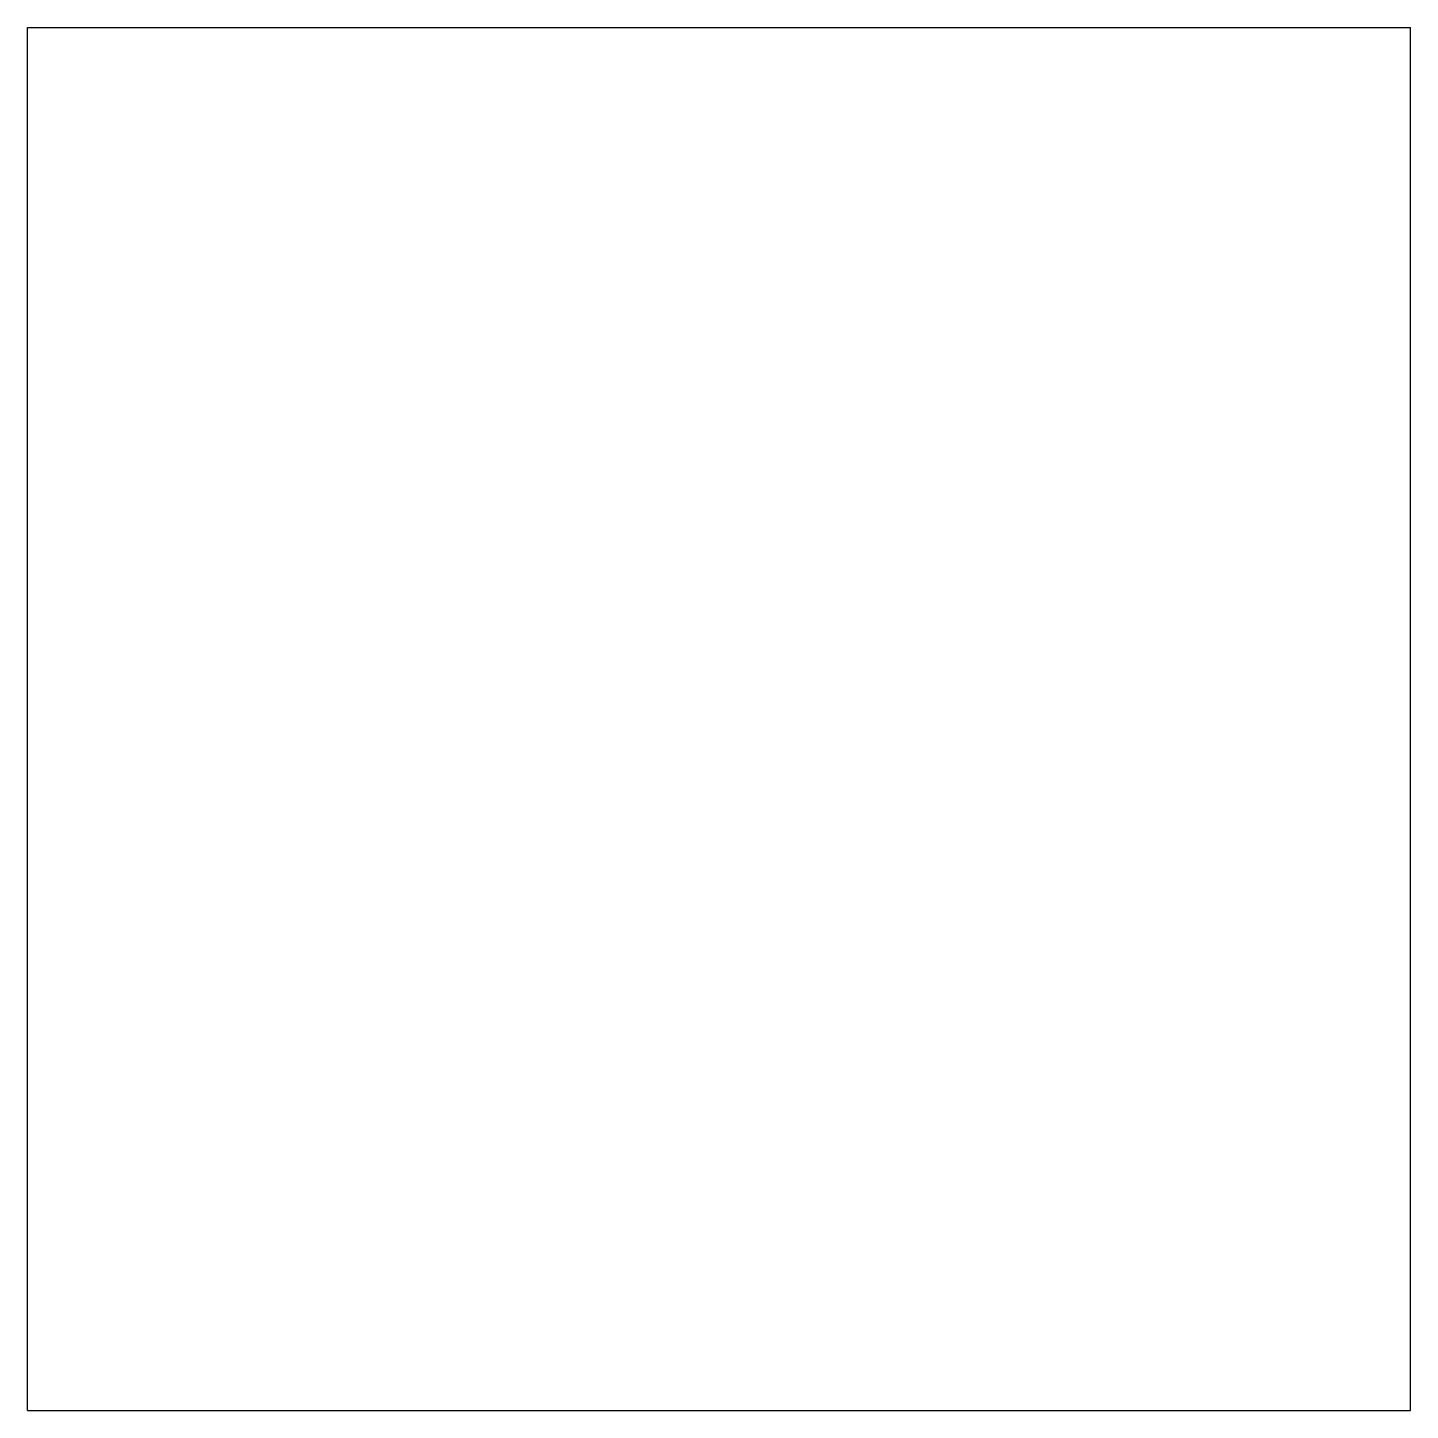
# Model space of a CAD drawing. Header units: metres. Extents: x -5 to 5, y 0 to 10.
import ezdxf

# ---------------------------------------------------------------- set-up
doc = ezdxf.new("R2010")
doc.units = ezdxf.units.M

msp = doc.modelspace()

# ---------------------------------------------------------------- linework, layer by layer
at = {"layer": 'MCD_Layer_1'}
for p, q in [((-5, 0), (-5, 10)), ((-5, 10), (5, 10)), ((5, 0), (5, 10)), ((-5, 0), (5, 0))]:
    msp.add_line(p, q, dxfattribs=at)

doc.saveas('drawing.dxf')
